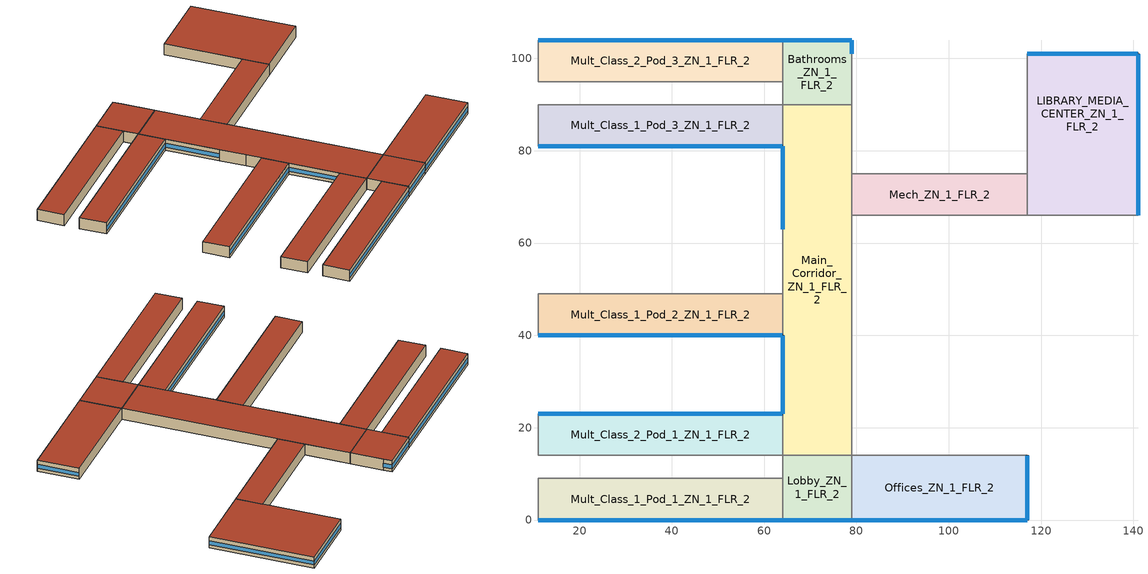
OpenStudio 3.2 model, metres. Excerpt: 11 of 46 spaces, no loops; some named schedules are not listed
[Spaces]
Bathrooms_ZN_1_FLR_2
 floor to Bathrooms_ZN_1_FLR_1: 79,104 79,90 64,90 64,104 z4
 wall outside: 79,101 79,104 64,104 z4:8
 wall to Auditorium_ZN_1_FLR_1: 79,90 79,101 z4:8
 wall to Mult_Class_2_Pod_3_ZN_1_FLR_2: 64,104 64,95 z4:8
 wall to Corridor_Pod_3_ZN_1_FLR_2: 64,95 64,90 z4:8
 wall to Main_Corridor_ZN_1_FLR_2: 64,90 79,90 z4:8
 window: 78.95,104 64.05,104 z5.1:6.51; 79,101.05 79,103.95 z5.1:6.55
 roof outside: 79,90 79,104 64,104 64,90 z8
Offices_ZN_1_FLR_2
 floor to Offices_ZN_1_FLR_1: 117,14 117,0 79,0 79,14 z4
 wall outside: 79,0 117,0 117,14 z4:8
 wall to Lobby_ZN_1_FLR_2: 79,14 79,0 z4:8
 wall to Gym_ZN_1_FLR_1: 117,14 79,14 z4:8
 window: 79.05,0 116.95,0 z5.1:6.5; 117,0.05 117,13.95 z5.1:6.51
 roof outside: 117,0 117,14 79,14 79,0 z8
Mech_ZN_1_FLR_2
 floor to Mech_ZN_1_FLR_1: 117,75 117,66 79,66 79,75 z4
 wall to Gym_ZN_1_FLR_1: 79,66 117,66 z4:8
 wall to Main_Corridor_ZN_1_FLR_2: 79,75 79,66 z4:8
 wall to Auditorium_ZN_1_FLR_1: 117,75 79,75 z4:8
 wall to LIBRARY_MEDIA_CENTER_ZN_1_FLR_2: 117,66 117,75 z4:8
 roof outside: 117,66 117,75 79,75 79,66 z8
LIBRARY_MEDIA_CENTER_ZN_1_FLR_2
 floor to Kitchen_ZN_1_FLR_1: 141,75 141,66 117,66 117,75 z4
 floor to Cafeteria_ZN_1_FLR_1: 141,101 141,75 117,75 117,101 z4
 wall outside: 141,66 141,101 117,101 z4:8
 wall to Auditorium_ZN_1_FLR_1: 117,101 117,75 z4:8
 wall to Aux_Gym_ZN_1_FLR_1: 117,66 141,66 z4:8
 window: 141,66.05 141,100.95 z5.1:6.5; 140.95,101 117.05,101 z5.1:6.51
 roof outside: 141,66 141,101 117,101 117,66 z8
Main_Corridor_ZN_1_FLR_2
 floor to Main_Corridor_ZN_1_FLR_1: 79,90 79,14 64,14 64,90 z4
 wall outside: 64,81 64,63 / 64,40 64,23 z4:8
 wall to Gym_ZN_1_FLR_1: 79,14 79,66 z4:8
 wall to Mult_Class_1_Pod_2_ZN_1_FLR_2: 64,49 64,40 z4:8
 wall to Auditorium_ZN_1_FLR_1: 79,75 79,90 z4:8
 wall to Corridor_Pod_2_ZN_1_FLR_2: 64,54 64,49 z4:8
 wall to Mult_Class_2_Pod_1_ZN_1_FLR_2: 64,23 64,14 z4:8
 wall to Mult_Class_2_Pod_2_ZN_1_FLR_2: 64,63 64,54 z4:8
 wall to Mult_Class_1_Pod_3_ZN_1_FLR_2: 64,90 64,81 z4:8
 wall to Lobby_ZN_1_FLR_2: 64,14 79,14 z4:8
 window: 64,39.95 64,23.05 / 64,80.95 64,63.05 z5.1:6.51
 roof outside: 79,14 79,90 64,90 64,14 z8
Mult_Class_2_Pod_1_ZN_1_FLR_2
 floor to Mult_Class_2_Pod_1_ZN_1_FLR_1: 64,23 64,14 11,14 11,23 z4
 wall outside: 64,23 11,23 z4:8
 wall to Corridor_Pod_1_ZN_1_FLR_2: 11,14 64,14 z4:8
 wall to Corner_Class_2_Pod_1_ZN_1_FLR_2: 11,23 11,14 z4:8
 window: 63.95,23 11.05,23 z5.1:6.5
 roof outside: 64,14 64,23 11,23 11,14 z8
Mult_Class_1_Pod_1_ZN_1_FLR_2
 floor to Mult_Class_1_Pod_1_ZN_1_FLR_1: 64,9 64,0 11,0 11,9 z4
 wall outside: 11,0 64,0 z4:8
 wall to Lobby_ZN_1_FLR_2: 64,0 64,9 z4:8
 wall to Corridor_Pod_1_ZN_1_FLR_2: 64,9 11,9 z4:8
 wall to Corner_Class_1_Pod_1_ZN_1_FLR_2: 11,9 11,0 z4:8
 window: 11.05,0 63.95,0 z5.1:6.5
 roof outside: 64,0 64,9 11,9 11,0 z8
Mult_Class_1_Pod_2_ZN_1_FLR_2
 floor to Mult_Class_1_Pod_2_ZN_1_FLR_1: 64,49 64,40 11,40 11,49 z4
 wall outside: 11,40 64,40 z4:8
 wall to Corner_Class_1_Pod_2_ZN_1_FLR_2: 11,49 11,40 z4:8
 wall to Corridor_Pod_2_ZN_1_FLR_2: 64,49 11,49 z4:8
 window: 11.05,40 63.95,40 z5.1:6.5
 roof outside: 64,40 64,49 11,49 11,40 z8
Mult_Class_1_Pod_3_ZN_1_FLR_2
 floor to Mult_Class_1_Pod_3_ZN_1_FLR_1: 64,90 64,81 11,81 11,90 z4
 wall outside: 11,81 64,81 z4:8
 wall to Corridor_Pod_3_ZN_1_FLR_2: 64,90 11,90 z4:8
 wall to Corner_Class_1_Pod_3_ZN_1_FLR_2: 11,90 11,81 z4:8
 window: 11.05,81 63.95,81 z5.1:6.5
 roof outside: 64,81 64,90 11,90 11,81 z8
Mult_Class_2_Pod_3_ZN_1_FLR_2
 floor to Mult_Class_2_Pod_3_ZN_1_FLR_1: 64,104 64,95 11,95 11,104 z4
 wall outside: 64,104 11,104 z4:8
 wall to Corner_Class_2_Pod_3_ZN_1_FLR_2: 11,104 11,95 z4:8
 wall to Corridor_Pod_3_ZN_1_FLR_2: 11,95 64,95 z4:8
 window: 63.95,104 11.05,104 z5.1:6.5
 roof outside: 64,95 64,104 11,104 11,95 z8
Lobby_ZN_1_FLR_2
 floor to Lobby_ZN_1_FLR_1: 79,14 79,0 64,0 64,14 z4
 wall outside: 64,0 79,0 z4:8
 wall to Corridor_Pod_1_ZN_1_FLR_2: 64,14 64,9 z4:8
 window: 64.05,0 78.95,0 z5.1:6.51
 roof outside: 79,0 79,14 64,14 64,0 z8
[Site]
Buffalo Niagara Intl AP_NY_USA: Latitude {deg}=42.93; Longitude {deg}=-78.73; Time Zone {hr}=-5; Elevation {m}=215; Terrain=City
[Building]
-SecondarySchool-ASHRAE 169-2013-5A created: 2024-05-19 14:58:09 -0400: North Axis {deg}=0; Default Construction Set=90.1-2010 - SecSchl - ASHRAE 169-2013-5A; Standards Number of Stories=2; Standards Number of Above Ground Stories=2; Standards Building Type=SecondarySchool
[ClimateZones]
Climate Zone Institution Name 1=ASHRAE; Climate Zone Document Name 1=ANSI/ASHRAE Standard 169; Climate Zone Document Year 1=2006; Climate Zone Value 1=5A; Climate Zone Institution Name 2=CEC; Climate Zone Document Name 2=California Climate Zone Descriptions; Climate Zone Document Year 2=1995
[Site:WaterMainsTemperature]
Calculation Method=Correlation; Annual Average Outdoor Air Temperature {C}=8.96667; Maximum Difference In Monthly Average Outdoor Air Temperatures {deltaC}=26.2
[SizingPeriod:DesignDay] Barometric Pressure {Pa}=98769; Sky Clearness=0; Rain Indicator=0; Snow Indicator=0; Day of Month=21; Daylight Saving Time Indicator=0; Humidity Indicating Type=Wetbulb; Dry-Bulb Temperature Range Modifier Type=DefaultMultipliers
Name | Maximum Dry-Bulb Temperature {C} | Daily Dry-Bulb Temperature Range {deltaC} | Humidity Indicating Conditions at Maximum Dry-Bulb | Wind Speed {m/s} | Wind Direction {deg} | Month | Day Type | Solar Model Indicator | ASHRAE Taub | ASHRAE Taud
Buffalo.Niagara.Intl.AP_NY_USA Ann Clg .4% Condns DB=>MWB | 30.3 | 9.3 | 21.8 | 5.7 | 240 | 7 | SummerDesignDay | ASHRAETau | 0.462 | 2.001
Buffalo.Niagara.Intl.AP_NY_USA Ann Htg 99.6% Condns DB | -16.3 | 0 | -16.3 | 5.1 | 270 | 1 | WinterDesignDay | ASHRAEClearSky
[Material:NoMass] Thermal Absorptance=0.9; Solar Absorptance=0.7
Name | Roughness | Thermal Resistance {m2-K/W} | Visible Absorptance
CP02 CARPET PAD | VeryRough | 0.21648 | 0.8
Typical Insulation R-10.94 | Smooth | 1.92744 | 0.7
Typical Carpet Pad | Smooth | 0.21648 | 0.8
Typical Insulation R-13.45 | Smooth | 2.368 | 0.7
Typical Insulation R-19.72 | Smooth | 3.4722 | 0.7
Typical Insulation R-0.58 | Smooth | 0.101875 | 0.7
Typical Insulation R-1.15 | Smooth | 0.202527 | 0.7
[Material]
Name | Roughness | Thickness {m} | Conductivity {W/m-K} | Density {kg/m3} | Specific Heat {J/kg-K} | Thermal Absorptance | Solar Absorptance | Visible Absorptance
100mm Normalweight concrete floor | MediumSmooth | 0.1016 | 2.31 | 2322 | 832
G01 13mm gypsum board | Smooth | 0.0127 | 0.16 | 800 | 1090 | 0.9 | 0.7 | 0.5
4 in. Normalweight Concrete Floor | MediumRough | 0.1016 | 2.31 | 2322 | 832 | 0.9 | 0.7 | 0.7
25mm Stucco | Smooth | 0.0254 | 0.72 | 1856 | 840 | 0.9 | 0.7 | 0.7
5/8 in. Gypsum Board | MediumSmooth | 0.0159 | 0.16 | 800 | 1090 | 0.9 | 0.7 | 0.7
Roof Membrane | VeryRough | 0.0095 | 0.16 | 1121.29 | 1460 | 0.9 | 0.7 | 0.7
Metal Roof Surface; F08 Metal surface | Smooth | 0.0008 | 45.28 | 7824 | 500 | 0.9 | 0.7 | 0.7
6 in. Normalweight Concrete Floor | MediumRough | 0.1524 | 2.31 | 2322 | 832 | 0.9 | 0.7 | 0.7
8 in. Concrete Block Basement Wall | MediumRough | 0.2032 | 1.326 | 1842 | 912 | 0.9 | 0.7 | 0.7
G05 25mm wood | MediumSmooth | 0.0254 | 0.15 | 608 | 1630 | 0.9 | 0.5 | 0.5
Std Wood 6inch | MediumSmooth | 0.15 | 0.12 | 540 | 1210 | 0.9 | 0.7 | 0.7
[DefaultConstructionSet]
90.1-2010 - SecSchl - ASHRAE 169-2013-5A: Default Exterior Surface Constructions=Default Surface Constructions 1; Default Interior Surface Constructions=Default Surface Constructions 2; Default Ground Contact Surface Constructions=Default Surface Constructions 3; Default Exterior SubSurface Constructions=Default Sub Surface Constructions 1; Default Interior SubSurface Constructions=Default Sub Surface Constructions 2; Interior Partition Construction=Typical Interior Partition
[DefaultSurfaceConstructions]
Name | Floor Construction | Wall Construction | Roof Ceiling Construction
Default Surface Constructions 1 | Typical Insulated Exterior Mass Floor R-13.51 | Typical Insulated Steel Framed Exterior Wall R-15.63 | Typical IEAD Roof R-20.83
Default Surface Constructions 2 | Typical Interior Floor | Typical Interior Wall | Typical Interior Ceiling
Default Surface Constructions 3 | Typical Insulated Carpeted 6in Slab Floor | Typical Insulated Basement Mass Wall
[Construction]
Typical Insulated Exterior Mass Floor R-13.51: Typical Insulation R-10.94, 4 in. Normalweight Concrete Floor, Typical Carpet Pad
Typical Insulated Steel Framed Exterior Wall R-15.63: 25mm Stucco, 5/8 in. Gypsum Board, Typical Insulation R-13.45, 5/8 in. Gypsum Board
Typical IEAD Roof R-20.83: Roof Membrane, Typical Insulation R-19.72, Metal Roof Surface
Typical Interior Floor: 100mm Normalweight concrete floor, CP02 CARPET PAD
Typical Interior Wall: G01 13mm gypsum board, G01 13mm gypsum board
Typical Interior Ceiling: CP02 CARPET PAD, 100mm Normalweight concrete floor
Typical Insulated Carpeted 6in Slab Floor: 6 in. Normalweight Concrete Floor, Typical Carpet Pad
Typical Insulated Basement Mass Wall: 8 in. Concrete Block Basement Wall
U 0.52 SHGC 0.40 Dbl Ref-D Clr 6mm/13mm Air: REF D CLEAR 6MM, AIR 13MM, CLEAR 6MM
Typical Insulated Metal Door R-1.43: F08 Metal surface, Typical Insulation R-0.58
U 0.72 SHGC 0.25 Sgl Ref-B-M Tint 6mm: REF B TINT MID 6MM
Typical Overhead Door R-2.0: Typical Insulation R-1.15
U 1.17 SHGC 0.49 Sgl Ref-D Clr 6mm: REF D CLEAR 6MM
Typical Interior Window: Clear 3mm
Typical Interior Door; Typical Interior Partition: G05 25mm wood
InteriorFurnishings: Std Wood 6inch
[DefaultSubSurfaceConstructions]
Name | Fixed Window Construction | Operable Window Construction | Door Construction | Glass Door Construction | Overhead Door Construction | Skylight Construction | Tubular Daylight Dome Construction | Tubular Daylight Diffuser Construction
Default Sub Surface Constructions 1 | U 0.52 SHGC 0.40 Dbl Ref-D Clr 6mm/13mm Air | U 0.52 SHGC 0.40 Dbl Ref-D Clr 6mm/13mm Air | Typical Insulated Metal Door R-1.43 | U 0.72 SHGC 0.25 Sgl Ref-B-M Tint 6mm | Typical Overhead Door R-2.0 | U 1.17 SHGC 0.49 Sgl Ref-D Clr 6mm | Typical Interior Window | Typical Interior Window
Default Sub Surface Constructions 2 | Typical Interior Window | Typical Interior Window | Typical Interior Door
[WindowMaterial:Glazing] Optical Data Type=SpectralAverage; Infrared Transmittance at Normal Incidence=0; Front Side Infrared Hemispherical Emissivity=0.84; Conductivity {W/m-K}=0.9; Dirt Correction Factor for Solar and Visible Transmittance=1; Solar Diffusing=No
Name | Thickness {m} | Solar Transmittance at Normal Incidence | Front Side Solar Reflectance at Normal Incidence | Back Side Solar Reflectance at Normal Incidence | Visible Transmittance at Normal Incidence | Front Side Visible Reflectance at Normal Incidence | Back Side Visible Reflectance at Normal Incidence | Back Side Infrared Hemispherical Emissivity
REF D CLEAR 6MM | 0.006 | 0.429 | 0.308 | 0.379 | 0.334 | 0.453 | 0.505 | 0.82
CLEAR 6MM | 0.006 | 0.775 | 0.071 | 0.071 | 0.881 | 0.08 | 0.08 | 0.84
REF B TINT MID 6MM | 0.006 | 0.1 | 0.11 | 0.41 | 0.13 | 0.1 | 0.32 | 0.45
Clear 3mm | 0.003 | 0.837 | 0.075 | 0.075 | 0.898 | 0.081 | 0.081 | 0.84
[WindowMaterial:Gas]
AIR 13MM: Gas Type=Air; Thickness {m}=0.0127
[Space] Building Story=Building Story 2; Part of Total Floor Area=Yes
Name | Space Type | Thermal Zone
Bathrooms_ZN_1_FLR_2 | SecondarySchool Restroom | Bathrooms_ZN_1_FLR_2 ZN
LIBRARY_MEDIA_CENTER_ZN_1_FLR_2 | SecondarySchool Library | LIBRARY_MEDIA_CENTER_ZN_1_FLR_2 ZN
Mult_Class_1_Pod_3_ZN_1_FLR_2 | SecondarySchool ComputerRoom | Mult_Class_1_Pod_3_ZN_1_FLR_2 ZN
Offices_ZN_1_FLR_2 | SecondarySchool Office | Offices_ZN_1_FLR_2 ZN
Mult_Class_2_Pod_3_ZN_1_FLR_2 | SecondarySchool ComputerRoom | Mult_Class_2_Pod_3_ZN_1_FLR_2 ZN
Mech_ZN_1_FLR_2 | SecondarySchool Mechanical | Mech_ZN_1_FLR_2 ZN
Mult_Class_2_Pod_1_ZN_1_FLR_2 | SecondarySchool Classroom | Mult_Class_2_Pod_1_ZN_1_FLR_2 ZN
Mult_Class_1_Pod_1_ZN_1_FLR_2 | SecondarySchool Classroom | Mult_Class_1_Pod_1_ZN_1_FLR_2 ZN
Main_Corridor_ZN_1_FLR_2 | SecondarySchool Corridor | Main_Corridor_ZN_1_FLR_2 ZN
Lobby_ZN_1_FLR_2 | SecondarySchool Lobby | Lobby_ZN_1_FLR_2 ZN
Mult_Class_1_Pod_2_ZN_1_FLR_2 | SecondarySchool Classroom | Mult_Class_1_Pod_2_ZN_1_FLR_2 ZN
[BuildingStory]
Building Story 2: Nominal Z Coordinate {m}=4
[SpaceType] Standards Building Type=SecondarySchool
Name | Default Schedule Set | Design Specification Outdoor Air Object | Standards Space Type
SecondarySchool Library | SecondarySchool Library Schedule Set | SecondarySchool Library Ventilation | Library
SecondarySchool ComputerRoom | SecondarySchool ComputerRoom Schedule Set | SecondarySchool ComputerRoom Ventilation | ComputerRoom
[People:Definition] Number of People Calculation Method=People/Area; Fraction Radiant=0.3
Name | People per Space Floor Area {person/m2}
SecondarySchool ComputerRoom People Definition | 0.376737
SecondarySchool Library People Definition | 0.107639
[People] Work Efficiency Schedule=Work Efficiency Schedule; Clothing Insulation Schedule=Clothing Schedule; Air Velocity Schedule=Air Velocity Schedule; Multiplier=1
Name | People Definition | Space or SpaceType
SecondarySchool ComputerRoom People | SecondarySchool ComputerRoom People Definition | SecondarySchool ComputerRoom
SecondarySchool Library People | SecondarySchool Library People Definition | SecondarySchool Library
[Lights:Definition] Design Level Calculation Method=Watts/Area; Fraction Radiant=0.37; Fraction Visible=0.2; Return Air Fraction=0
Name | Watts per Space Floor Area {W/m2}
SecondarySchool ComputerRoom Lights Definition | 13.3472
SecondarySchool Library Lights Definition | 12.7014
[Lights] Fraction Replaceable=1
Name | Lights Definition | Space or SpaceType
SecondarySchool ComputerRoom Lights | SecondarySchool ComputerRoom Lights Definition | SecondarySchool ComputerRoom
SecondarySchool Library Lights | SecondarySchool Library Lights Definition | SecondarySchool Library
[ElectricEquipment:Definition] Design Level Calculation Method=Watts/Area; Fraction Latent=0; Fraction Radiant=0.5; Fraction Lost=0
Name | Watts per Space Floor Area {W/m2}
SecondarySchool ComputerRoom Elec Equip Definition | 19.9993
SecondarySchool Library Elec Equip Definition | 10.0104
[ElectricEquipment]
Name | Electric Equipment Definition | Space or SpaceType
SecondarySchool ComputerRoom Elec Equip | SecondarySchool ComputerRoom Elec Equip Definition | SecondarySchool ComputerRoom
SecondarySchool Library Elec Equip | SecondarySchool Library Elec Equip Definition | SecondarySchool Library
[DesignSpecification:OutdoorAir] Outdoor Air Method=Sum; Outdoor Air Flow per Person {m3/s-person}=0.00471947; Outdoor Air Flow per Floor Area {m3/s-m2}=0.0006096
SecondarySchool ComputerRoom Ventilation; SecondarySchool Library Ventilation
[DefaultScheduleSet] Number of People Schedule=SchoolSecondary BLDG_OCC_SCH; People Activity Level Schedule=SchoolSecondary ACTIVITY_SCH; Electric Equipment Schedule=SchoolSecondary BLDG_EQUIP_SCH; Infiltration Schedule=SchoolSecondary INFIL_SCH_PNNL
Name | Lighting Schedule
SecondarySchool ComputerRoom Schedule Set | SchoolSecondary BLDG_LIGHT_CLASSROOM_SCH_2010
SecondarySchool Library Schedule Set | SchoolSecondary BLDG_LIGHT_LIBRARY_SCH_2010
[ThermostatSetpoint:DualSetpoint]
Name | Heating Setpoint Temperature Schedule | Cooling Setpoint Temperature Schedule
SecondarySchool Restroom Thermostat 2; SecondarySchool Mechanical Thermostat 2 | SchoolSecondary HTGSETP_SCH_Setback | SchoolSecondary CLGSETP_SCH_Setback
SecondarySchool Library Thermostat 1; SecondarySchool Lobby Thermostat 2; SecondarySchool Corridor Thermostat 8; SecondarySchool Classroom Thermostat 14; SecondarySchool Classroom Thermostat 16; SecondarySchool ComputerRoom Thermostat 1; SecondarySchool Classroom Thermostat 19; SecondarySchool ComputerRoom Thermostat 2; SecondarySchool Office Thermostat 2 | SchoolSecondary HTGSETP_SCH_YES_OPTIMUM | SchoolSecondary CLGSETP_SCH_NO_SETBACK
[SpaceInfiltration:DesignFlowRate] Schedule=SchoolSecondary INFIL_SCH_PNNL; Design Flow Rate Calculation Method=Flow/ExteriorArea; Constant Term Coefficient=0; Temperature Term Coefficient=0; Velocity Term Coefficient=0.224; Velocity Squared Term Coefficient=0
Name | Space or SpaceType | Flow per Exterior Surface Area {m3/s-m2}
Bathrooms_ZN_1_FLR_2 Infiltration | Bathrooms_ZN_1_FLR_2 | 0.000145423
LIBRARY_MEDIA_CENTER_ZN_1_FLR_2 Infiltration | LIBRARY_MEDIA_CENTER_ZN_1_FLR_2 | 0.000124925
Lobby_ZN_1_FLR_2 Infiltration | Lobby_ZN_1_FLR_2 | 0.000126572
Main_Corridor_ZN_1_FLR_2 Infiltration | Main_Corridor_ZN_1_FLR_2 | 6.22971e-05
Mult_Class_1_Pod_1_ZN_1_FLR_2 Infiltration | Mult_Class_1_Pod_1_ZN_1_FLR_2 | 0.000175253
Mult_Class_1_Pod_2_ZN_1_FLR_2 Infiltration | Mult_Class_1_Pod_2_ZN_1_FLR_2 | 0.000175253
Mult_Class_1_Pod_3_ZN_1_FLR_2 Infiltration | Mult_Class_1_Pod_3_ZN_1_FLR_2 | 0.000175253
Mult_Class_2_Pod_1_ZN_1_FLR_2 Infiltration | Mult_Class_2_Pod_1_ZN_1_FLR_2 | 0.000175253
Mult_Class_2_Pod_3_ZN_1_FLR_2 Infiltration | Mult_Class_2_Pod_3_ZN_1_FLR_2 | 0.000175253
Offices_ZN_1_FLR_2 Infiltration | Offices_ZN_1_FLR_2 | 0.000160096
[ThermalZone] Use Ideal Air Loads=No
Name | Primary Daylighting Control | Fraction of Zone Controlled by Primary Daylighting Control | Secondary Daylighting Control | Fraction of Zone Controlled by Secondary Daylighting Control | Thermostat
Bathrooms_ZN_1_FLR_2 ZN | Bathrooms_ZN_1_FLR_2 Daylt Sensor 1 | 0.096 | Bathrooms_ZN_1_FLR_2 Daylt Sensor 2 | 0.096 | SecondarySchool Restroom Thermostat 2
LIBRARY_MEDIA_CENTER_ZN_1_FLR_2 ZN | LIBRARY_MEDIA_CENTER_ZN_1_FLR_2 Daylt Sensor 1 | 0.085 | LIBRARY_MEDIA_CENTER_ZN_1_FLR_2 Daylt Sensor 2 | 0.085 | SecondarySchool Library Thermostat 1
Lobby_ZN_1_FLR_2 ZN | Lobby_ZN_1_FLR_2 Daylt Sensor 1 | 0.09 |  |  | SecondarySchool Lobby Thermostat 2
Main_Corridor_ZN_1_FLR_2 ZN | Main_Corridor_ZN_1_FLR_2 Daylt Sensor 1 | 0.041 | Main_Corridor_ZN_1_FLR_2 Daylt Sensor 2 | 0.041 | SecondarySchool Corridor Thermostat 8
Mech_ZN_1_FLR_2 ZN |  |  |  |  | SecondarySchool Mechanical Thermostat 2
Mult_Class_1_Pod_1_ZN_1_FLR_2 ZN | Mult_Class_1_Pod_1_ZN_1_FLR_2 Daylt Sensor 1 | 0.14 |  |  | SecondarySchool Classroom Thermostat 14
Mult_Class_1_Pod_2_ZN_1_FLR_2 ZN | Mult_Class_1_Pod_2_ZN_1_FLR_2 Daylt Sensor 1 | 0.14 |  |  | SecondarySchool Classroom Thermostat 16
Mult_Class_1_Pod_3_ZN_1_FLR_2 ZN | Mult_Class_1_Pod_3_ZN_1_FLR_2 Daylt Sensor 1 | 0.14 |  |  | SecondarySchool ComputerRoom Thermostat 1
Mult_Class_2_Pod_1_ZN_1_FLR_2 ZN | Mult_Class_2_Pod_1_ZN_1_FLR_2 Daylt Sensor 1 | 0.14 |  |  | SecondarySchool Classroom Thermostat 19
Mult_Class_2_Pod_3_ZN_1_FLR_2 ZN | Mult_Class_2_Pod_3_ZN_1_FLR_2 Daylt Sensor 1 | 0.14 |  |  | SecondarySchool ComputerRoom Thermostat 2
Offices_ZN_1_FLR_2 ZN | Offices_ZN_1_FLR_2 Daylt Sensor 1 | 0.115 | Offices_ZN_1_FLR_2 Daylt Sensor 2 | 0.115 | SecondarySchool Office Thermostat 2
[InternalMass] Internal Mass Definition=Internal Mass Definition 1; Multiplier=1
Name | Space or SpaceType
Bathrooms_ZN_1_FLR_2 Mass | Bathrooms_ZN_1_FLR_2
Lobby_ZN_1_FLR_2 Mass | Lobby_ZN_1_FLR_2
Offices_ZN_1_FLR_2 Mass | Offices_ZN_1_FLR_2
Mult_Class_1_Pod_2_ZN_1_FLR_2 Mass | Mult_Class_1_Pod_2_ZN_1_FLR_2
LIBRARY_MEDIA_CENTER_ZN_1_FLR_2 Mass | LIBRARY_MEDIA_CENTER_ZN_1_FLR_2
Mult_Class_1_Pod_3_ZN_1_FLR_2 Mass | Mult_Class_1_Pod_3_ZN_1_FLR_2
Mult_Class_2_Pod_1_ZN_1_FLR_2 Mass | Mult_Class_2_Pod_1_ZN_1_FLR_2
Mech_ZN_1_FLR_2 Mass | Mech_ZN_1_FLR_2
Mult_Class_2_Pod_3_ZN_1_FLR_2 Mass | Mult_Class_2_Pod_3_ZN_1_FLR_2
Mult_Class_1_Pod_1_ZN_1_FLR_2 Mass | Mult_Class_1_Pod_1_ZN_1_FLR_2
Main_Corridor_ZN_1_FLR_2 Mass | Main_Corridor_ZN_1_FLR_2
[Exterior:Lights] Control Option=AstronomicalClock
Name | Exterior Lights Definition | Schedule
Occ Sensing Exterior Lights Def | Occ Sensing Exterior Lights Def | SchoolSecondary Exterior_lighting_schedule_b
NonDimming Exterior Lights Def | NonDimming Exterior Lights Def | SchoolSecondary Exterior_lighting_schedule_a
[Daylighting:Control] Position Z-Coordinate {m}=0.762; Lighting Control Type=Stepped; Minimum Input Power Fraction for Continuous Dimming Control=0.3; Minimum Light Output Fraction for Continuous Dimming Control=0.2; Number of Stepped Control Steps=3; Probability Lighting will be Reset When Needed in Manual Stepped Control=1; Maximum Allowable Discomfort Glare Index=22
Name | Space | Position X-Coordinate {m} | Position Y-Coordinate {m} | Illuminance Setpoint {lux}
Bathrooms_ZN_1_FLR_2 Daylt Sensor 1 | Bathrooms_ZN_1_FLR_2 | 13.3181 | 12.5 | 375
Bathrooms_ZN_1_FLR_2 Daylt Sensor 2 | Bathrooms_ZN_1_FLR_2 | 7.5 | 10.6625 | 375
LIBRARY_MEDIA_CENTER_ZN_1_FLR_2 Daylt Sensor 1 | LIBRARY_MEDIA_CENTER_ZN_1_FLR_2 | 22.3236 | 17.5 | 375
LIBRARY_MEDIA_CENTER_ZN_1_FLR_2 Daylt Sensor 2 | LIBRARY_MEDIA_CENTER_ZN_1_FLR_2 | 12 | 33.3236 | 375
Lobby_ZN_1_FLR_2 Daylt Sensor 1 | Lobby_ZN_1_FLR_2 | 3.7338 | 1.6764 | 375
Main_Corridor_ZN_1_FLR_2 Daylt Sensor 1 | Main_Corridor_ZN_1_FLR_2 | 1.65547 | 17.5 | 375
Main_Corridor_ZN_1_FLR_2 Daylt Sensor 2 | Main_Corridor_ZN_1_FLR_2 | 3.33538 | 58 | 375
Mult_Class_1_Pod_1_ZN_1_FLR_2 Daylt Sensor 1 | Mult_Class_1_Pod_1_ZN_1_FLR_2 | 13.2588 | 1.6764 | 500
Mult_Class_1_Pod_2_ZN_1_FLR_2 Daylt Sensor 1 | Mult_Class_1_Pod_2_ZN_1_FLR_2 | 13.2588 | 1.6764 | 500
Mult_Class_1_Pod_3_ZN_1_FLR_2 Daylt Sensor 1 | Mult_Class_1_Pod_3_ZN_1_FLR_2 | 13.2588 | 1.6764 | 500
Mult_Class_2_Pod_1_ZN_1_FLR_2 Daylt Sensor 1 | Mult_Class_2_Pod_1_ZN_1_FLR_2 | 13.2588 | 1.6764 | 500
Mult_Class_2_Pod_3_ZN_1_FLR_2 Daylt Sensor 1 | Mult_Class_2_Pod_3_ZN_1_FLR_2 | 13.2588 | 1.6764 | 500
Offices_ZN_1_FLR_2 Daylt Sensor 1 | Offices_ZN_1_FLR_2 | 18.9982 | 1.6764 | 500
Offices_ZN_1_FLR_2 Daylt Sensor 2 | Offices_ZN_1_FLR_2 | 36.3322 | 7.0104 | 500
